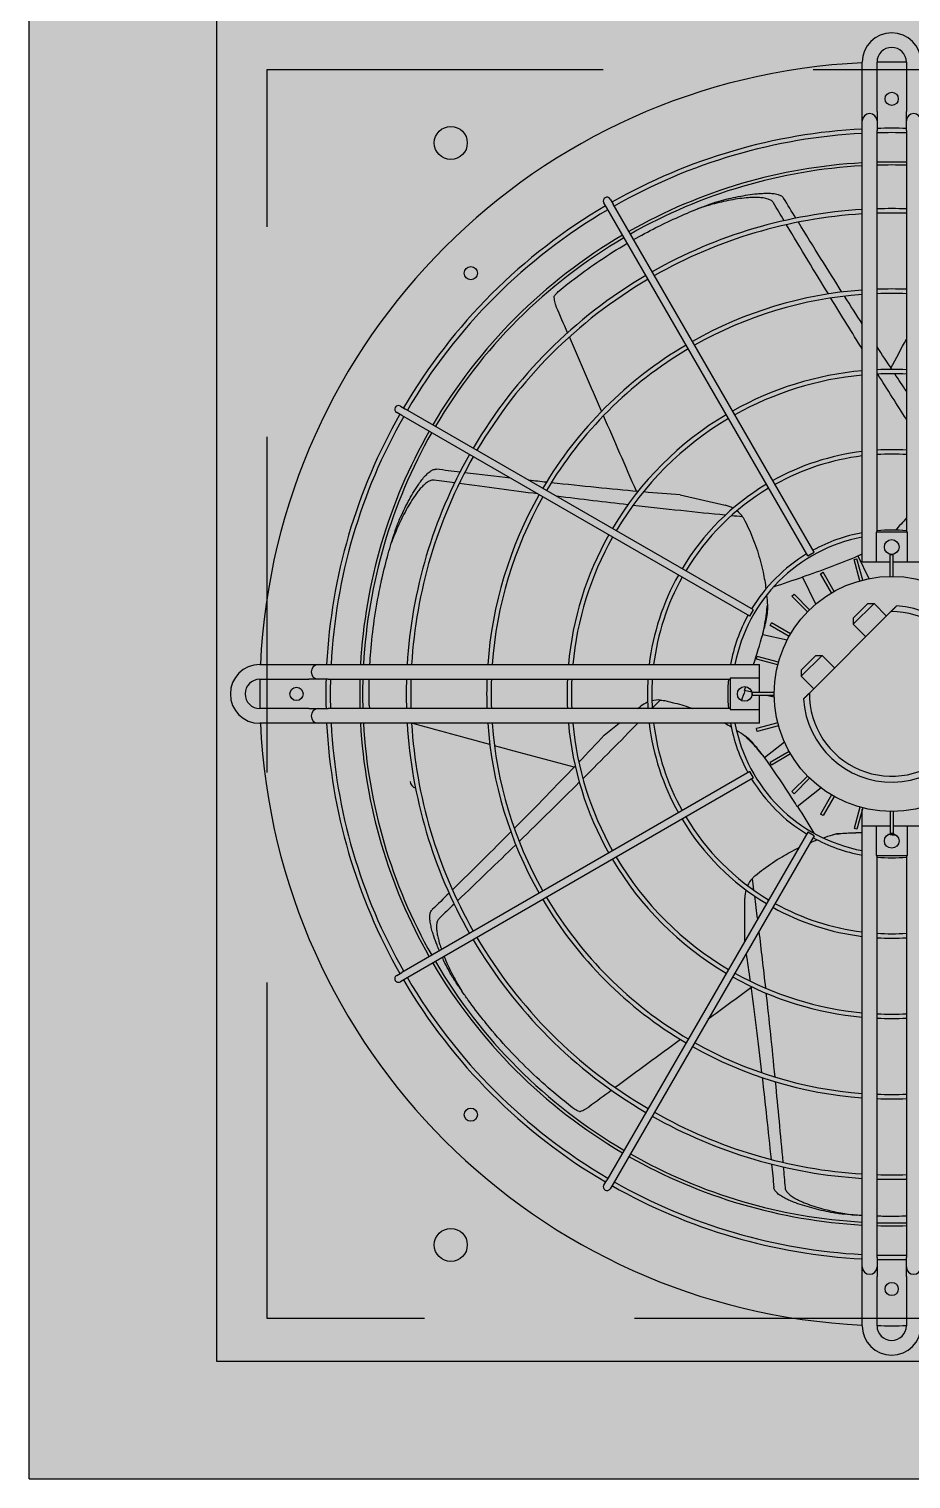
# Model space of a CAD drawing. Header units: metres. Extents: x 0 to 132, y -109 to 310.
# Drawn here: x 18.45 to 18.87, y 254.394 to 255.084 of the extents above; entities that cross this region are included whole.
import ezdxf

# ---------------------------------------------------------------- set-up
doc = ezdxf.new("R2010")
doc.units = ezdxf.units.M
doc.header["$LTSCALE"] = 0.036
doc.linetypes.add('HIDDEN', pattern=[9.525, 6.35, -3.175])
for name, color, linetype in [('elec psiktis', 170, 'Continuous'), ('elec psiktis exartimata', 170, 'Continuous'), ('fan klimatismos hatch', 21, 'Continuous'), ('mihanologika text', 20, 'Continuous')]:
    doc.layers.add(name, color=color, linetype=linetype)

# ---------------------------------------------------------------- blocks, each defined once
blk = doc.blocks.new('heat pump exoteriko')
at = {"layer": 'fan klimatismos hatch'}
blk.add_hatch(color=21, dxfattribs=at).paths.add_polyline_path([(10748.15617, 16894.06774), (10749.33267, 16894.06774), (10749.33267, 16895.13726), (10748.15617, 16895.13726)])
at = {"layer": 'elec psiktis'}
for q in [(10748.15617, 16895.13726), (10748.15617, 16895.13726), (10749.33267, 16894.06774)]:
    blk.add_line((10748.15617, 16894.06774), q, dxfattribs=at)
at = {"layer": 'elec psiktis exartimata', "linetype": 'HIDDEN'}
for p, q in [((10748.31816, 16895.02705), (10749.16816, 16895.02705)), ((10748.31816, 16894.17705), (10748.31816, 16895.02705)), ((10749.16816, 16894.17705), (10748.31816, 16894.17705))]:
    blk.add_line(p, q, dxfattribs=at)
at = {"layer": 'elec psiktis exartimata'}
for p, q in [((10748.72316, 16894.99855), (10748.72316, 16895.03205)), ((10748.73316, 16894.99855), (10748.73316, 16895.03205)), ((10748.75316, 16895.03205), (10748.75316, 16894.99855)), ((10748.72316, 16894.99205), (10748.72316, 16894.99855)), ((10748.73316, 16894.99855), (10748.73316, 16894.99205)), ((10748.75316, 16894.99205), (10748.75316, 16894.99855)), ((10748.72316, 16894.98555), (10748.72316, 16894.99205)), ((10748.73316, 16894.99205), (10748.73316, 16894.98555)), ((10748.75316, 16894.98555), (10748.75316, 16894.99205)), ((10748.72316, 16894.69205), (10748.72316, 16894.98555)), ((10748.73316, 16894.71205), (10748.73316, 16894.98555)), ((10748.75316, 16894.98555), (10748.75316, 16894.71205)), ((10748.55158, 16894.93888), (10748.55358, 16894.93542)), ((10748.54925, 16894.93292), (10748.54725, 16894.93638)), ((10748.686, 16894.69606), (10748.54925, 16894.93292)), ((10748.69033, 16894.69856), (10748.55358, 16894.93542)), ((10748.40979, 16894.79163), (10748.40633, 16894.79363)), ((10748.40883, 16894.79796), (10748.41229, 16894.79596)), ((10748.64665, 16894.65488), (10748.40979, 16894.79163)), ((10748.64915, 16894.65921), (10748.41229, 16894.79596)), ((10748.59921, 16894.73748), (10748.6299, 16894.73047)), ((10748.75383, 16894.71205), (10748.73249, 16894.71205)), ((10748.73249, 16894.71205), (10748.73249, 16894.69205)), ((10748.75383, 16894.69205), (10748.75383, 16894.71205)), ((10748.686, 16894.69606), (10748.69033, 16894.69856)), ((10748.71761, 16894.69355), (10748.71954, 16894.69407)), ((10748.72149, 16894.67906), (10748.71761, 16894.69355)), ((10748.72342, 16894.67958), (10748.71954, 16894.69407)), ((10748.72013, 16894.69597), (10748.72757, 16894.68051)), ((10748.72045, 16894.69605), (10748.72316, 16894.69736)), ((10748.72316, 16894.69205), (10748.73249, 16894.69205)), ((10748.73249, 16894.69205), (10748.74216, 16894.69205)), ((10748.74216, 16894.69705), (10748.74416, 16894.69705)), ((10748.74216, 16894.68204), (10748.74216, 16894.69705)), ((10748.74416, 16894.68204), (10748.74416, 16894.69705)), ((10748.74416, 16894.69205), (10748.75383, 16894.69205)), ((10748.75383, 16894.69205), (10748.76316, 16894.69205)), ((10748.69153, 16894.66316), (10748.68257, 16894.68177)), ((10748.6948, 16894.68382), (10748.69653, 16894.68482)), ((10748.7023, 16894.67083), (10748.6948, 16894.68382)), ((10748.70403, 16894.67183), (10748.69653, 16894.68482)), ((10748.67528, 16894.66852), (10748.67669, 16894.66993)), ((10748.68589, 16894.65791), (10748.67528, 16894.66852)), ((10748.68731, 16894.65932), (10748.67669, 16894.66993)), ((10748.7269, 16894.66357), (10748.717, 16894.65367)), ((10748.717, 16894.64942), (10748.73114, 16894.66357)), ((10748.7269, 16894.66357), (10748.73114, 16894.66357)), ((10748.73963, 16894.65508), (10748.73114, 16894.66357)), ((10748.64665, 16894.65488), (10748.64915, 16894.65921)), ((10748.68717, 16894.60262), (10748.74259, 16894.65805)), ((10748.717, 16894.65367), (10748.717, 16894.64942)), ((10748.65538, 16894.6426), (10748.6721, 16894.63878)), ((10748.65551, 16894.6429), (10748.65642, 16894.64692)), ((10748.66039, 16894.64868), (10748.66139, 16894.65041)), ((10748.67339, 16894.64118), (10748.66039, 16894.64868)), ((10748.67439, 16894.64291), (10748.66139, 16894.65041)), ((10748.72548, 16894.64094), (10748.717, 16894.64942)), ((10748.31316, 16894.62205), (10748.34666, 16894.62205)), ((10748.34666, 16894.62205), (10748.35316, 16894.62205)), ((10748.35316, 16894.62205), (10748.35966, 16894.62205)), ((10748.35966, 16894.62205), (10748.65316, 16894.62205)), ((10748.65114, 16894.62567), (10748.65166, 16894.6276)), ((10748.66564, 16894.62179), (10748.65114, 16894.62567)), ((10748.66615, 16894.62372), (10748.65166, 16894.6276)), ((10748.65316, 16894.61272), (10748.65316, 16894.62205)), ((10748.69154, 16894.62821), (10748.68164, 16894.61831)), ((10748.68164, 16894.61407), (10748.69579, 16894.62821)), ((10748.69154, 16894.62821), (10748.69579, 16894.62821)), ((10748.70427, 16894.61973), (10748.69579, 16894.62821)), ((10748.31316, 16894.61205), (10748.34666, 16894.61205)), ((10748.35316, 16894.61205), (10748.34666, 16894.61205)), ((10748.35966, 16894.61205), (10748.35316, 16894.61205)), ((10748.35966, 16894.61205), (10748.63316, 16894.61205)), ((10748.65316, 16894.61272), (10748.63316, 16894.61272)), ((10748.63316, 16894.61272), (10748.63316, 16894.59138)), ((10748.65316, 16894.60305), (10748.65316, 16894.61272)), ((10748.68164, 16894.61831), (10748.68164, 16894.61407)), ((10748.69013, 16894.60558), (10748.68164, 16894.61407)), ((10748.64802, 16894.60325), (10748.64305, 16894.60438)), ((10748.64816, 16894.60105), (10748.64816, 16894.60305)), ((10748.66317, 16894.60305), (10748.64816, 16894.60305)), ((10748.34666, 16894.59205), (10748.31316, 16894.59205)), ((10748.34666, 16894.59205), (10748.35316, 16894.59205)), ((10748.35316, 16894.59205), (10748.35966, 16894.59205)), ((10748.63316, 16894.59205), (10748.35966, 16894.59205)), ((10748.57024, 16894.59205), (10748.57214, 16894.59356)), ((10748.66317, 16894.60105), (10748.64816, 16894.60105)), ((10748.65316, 16894.59138), (10748.65316, 16894.60105)), ((10748.66319, 16894.59979), (10748.65766, 16894.60105)), ((10748.34666, 16894.58205), (10748.31316, 16894.58205)), ((10748.35316, 16894.58205), (10748.34666, 16894.58205)), ((10748.35966, 16894.58205), (10748.35316, 16894.58205)), ((10748.65316, 16894.58205), (10748.35966, 16894.58205)), ((10748.54753, 16894.57394), (10748.5577, 16894.58205)), ((10748.63316, 16894.59138), (10748.65316, 16894.59138)), ((10748.66564, 16894.58231), (10748.65114, 16894.57843)), ((10748.65316, 16894.58205), (10748.65316, 16894.59138)), ((10748.65166, 16894.57649), (10748.65114, 16894.57843)), ((10748.66615, 16894.58038), (10748.65166, 16894.57649)), ((10748.65657, 16894.55899), (10748.654, 16894.56221)), ((10748.65672, 16894.5587), (10748.67013, 16894.56939)), ((10748.67339, 16894.56292), (10748.66039, 16894.55541)), ((10748.66139, 16894.55368), (10748.66039, 16894.55541)), ((10748.67439, 16894.56119), (10748.66139, 16894.55368)), ((10748.64665, 16894.54921), (10748.40979, 16894.41246)), ((10748.64915, 16894.54488), (10748.41229, 16894.40813)), ((10748.64915, 16894.54488), (10748.64665, 16894.54921)), ((10748.68589, 16894.54619), (10748.67528, 16894.53558)), ((10748.68731, 16894.54478), (10748.67669, 16894.53417)), ((10748.67669, 16894.53417), (10748.67528, 16894.53558)), ((10748.69507, 16894.53812), (10748.67892, 16894.52524)), ((10748.7023, 16894.53327), (10748.6948, 16894.52028)), ((10748.70403, 16894.53227), (10748.69653, 16894.51928)), ((10748.72149, 16894.52504), (10748.71761, 16894.51054)), ((10748.72342, 16894.52452), (10748.71954, 16894.51003)), ((10748.72316, 16894.51205), (10748.72316, 16894.52354)), ((10748.69653, 16894.51928), (10748.6948, 16894.52028)), ((10748.74216, 16894.52205), (10748.74216, 16894.50705)), ((10748.74416, 16894.52205), (10748.74416, 16894.50705)), ((10748.686, 16894.50804), (10748.54925, 16894.27118)), ((10748.69033, 16894.50554), (10748.55358, 16894.26868)), ((10748.69033, 16894.50554), (10748.686, 16894.50804)), ((10748.71954, 16894.51003), (10748.71761, 16894.51054)), ((10748.72284, 16894.5075), (10748.71872, 16894.5075)), ((10748.73249, 16894.51205), (10748.72316, 16894.51205)), ((10748.72316, 16894.21855), (10748.72316, 16894.51205)), ((10748.73249, 16894.51205), (10748.73249, 16894.49205)), ((10748.74216, 16894.51205), (10748.73249, 16894.51205)), ((10748.74416, 16894.50705), (10748.74216, 16894.50705)), ((10748.75383, 16894.51205), (10748.74416, 16894.51205)), ((10748.75383, 16894.49205), (10748.75383, 16894.51205)), ((10748.76316, 16894.51205), (10748.75383, 16894.51205)), ((10748.73249, 16894.49205), (10748.75383, 16894.49205)), ((10748.73316, 16894.21855), (10748.73316, 16894.49205)), ((10748.75316, 16894.49205), (10748.75316, 16894.21855)), ((10748.64316, 16894.43384), (10748.64316, 16894.46304)), ((10748.40633, 16894.41046), (10748.40979, 16894.41246)), ((10748.41229, 16894.40813), (10748.40883, 16894.40613)), ((10748.54725, 16894.26771), (10748.54925, 16894.27118)), ((10748.55358, 16894.26868), (10748.55158, 16894.26521)), ((10748.72316, 16894.21205), (10748.72316, 16894.21855)), ((10748.73316, 16894.21855), (10748.73316, 16894.21205)), ((10748.75316, 16894.21205), (10748.75316, 16894.21855)), ((10748.72316, 16894.20555), (10748.72316, 16894.21205)), ((10748.73316, 16894.21205), (10748.73316, 16894.20555)), ((10748.75316, 16894.20555), (10748.75316, 16894.21205)), ((10748.72316, 16894.17205), (10748.72316, 16894.20555)), ((10748.73316, 16894.17205), (10748.73316, 16894.20555)), ((10748.75316, 16894.20555), (10748.75316, 16894.17205))]:
    blk.add_line(p, q, dxfattribs=at)
blk.add_lwpolyline([(10748.28397, 16895.06218), (10749.20472, 16895.06218), (10749.20472, 16894.14781), (10748.28397, 16894.14781)], close=True, dxfattribs=at)
for centre, radius in [((10748.74316, 16895.00705), 0.0045), ((10748.44316, 16894.97705), 0.01125), ((10748.45678, 16894.88843), 0.0045), ((10748.74316, 16894.70205), 0.005), ((10748.74316, 16894.60205), 0.08), ((10748.33816, 16894.60205), 0.0045), ((10748.64316, 16894.60205), 0.005), ((10748.74316, 16894.50205), 0.005), ((10748.45678, 16894.31567), 0.0045), ((10748.44316, 16894.22705), 0.01125), ((10748.74316, 16894.19705), 0.0045)]:
    blk.add_circle(centre, radius, dxfattribs=at)
for centre, radius, start, end in [((10748.74316, 16895.03205), 0.02, 0, 180), ((10748.74316, 16895.03205), 0.01, 0, 180), ((10748.74316, 16894.60205), 0.43, 92.66588, 177.33412), ((10748.74316, 16894.60205), 0.43, 88.66742, 91.33258), ((10748.72816, 16894.99205), 0.005, 0, 180), ((10748.75816, 16894.99205), 0.005, 0, 180), ((10748.74316, 16894.60205), 0.385, 92.97774, 119.62795), ((10748.74316, 16894.60205), 0.385, 88.51163, 91.48837), ((10748.74316, 16894.60205), 0.382, 93.00115, 119.62502), ((10748.74316, 16894.60205), 0.382, 88.49994, 91.50006), ((10748.74316, 16894.60205), 0.362, 93.16713, 119.60431), ((10748.74316, 16894.60205), 0.36, 93.18474, 119.60211), ((10748.74316, 16894.60205), 0.362, 88.41704, 91.58296), ((10748.74316, 16894.60205), 0.36, 88.40825, 91.59175), ((10748.54941, 16894.93763), 0.0025, 30, 210), ((10748.74316, 16894.60205), 0.385, 120.37205, 149.62795), ((10748.74316, 16894.60205), 0.382, 120.37498, 149.62502), ((10748.74316, 16894.60205), 0.3303, 93.47144, 119.56633), ((10748.74316, 16894.60205), 0.3273, 93.5033, 119.56236), ((10748.74316, 16894.60205), 0.3303, 88.26508, 91.73492), ((10748.74316, 16894.60205), 0.3273, 88.24917, 91.75083), ((10748.74316, 16894.60205), 0.362, 120.39569, 149.60431), ((10748.74316, 16894.60205), 0.36, 120.39789, 149.60211), ((10748.74316, 16894.60205), 0.3303, 120.43367, 149.56633), ((10748.74316, 16894.60205), 0.3273, 120.43764, 149.56236), ((10748.74316, 16894.60205), 0.2756, 94.16155, 119.48026), ((10748.74316, 16894.60205), 0.2726, 94.20743, 119.47454), ((10748.74316, 16894.60205), 0.2756, 87.9206, 92.0794), ((10748.74316, 16894.60205), 0.2726, 87.8977, 92.1023), ((10748.74316, 16894.60205), 0.2756, 120.51974, 149.48026), ((10748.74316, 16894.60205), 0.2726, 120.52546, 149.47454), ((10748.74316, 16894.60205), 0.2209, 95.1946, 119.35155), ((10748.74316, 16894.60205), 0.2179, 95.26632, 119.34262), ((10748.74316, 16894.60205), 0.2209, 87.40537, 92.59463), ((10748.74316, 16894.60205), 0.2179, 87.36962, 92.63038), ((10748.74316, 16894.60205), 0.385, 150.37205, 177.02226), ((10748.74316, 16894.60205), 0.382, 150.37498, 176.99885), ((10748.40758, 16894.7958), 0.0025, 60, 240), ((10748.74316, 16894.60205), 0.2209, 120.64845, 149.35155), ((10748.74316, 16894.60205), 0.2179, 120.65738, 149.34262), ((10748.74316, 16894.60205), 0.362, 150.39569, 176.83287), ((10748.74316, 16894.60205), 0.36, 150.39789, 176.81526), ((10748.74316, 16894.60205), 0.3303, 150.43367, 176.52856), ((10748.74316, 16894.60205), 0.3273, 150.43764, 176.4967), ((10748.74316, 16894.60205), 0.1662, 96.91155, 119.13812), ((10748.74316, 16894.60205), 0.1632, 97.03924, 119.12227), ((10748.74316, 16894.60205), 0.1662, 86.55052, 93.44948), ((10748.74316, 16894.60205), 0.1632, 86.48703, 93.51297), ((10748.74316, 16894.60205), 0.1662, 120.86188, 149.13812), ((10748.74316, 16894.60205), 0.1632, 120.87773, 149.12227), ((10748.74316, 16894.60205), 0.2756, 150.51974, 175.83845), ((10748.74316, 16894.60205), 0.2726, 150.52546, 175.79257), ((10748.62545, 16894.71097), 0.02, 60.7468, 77.14286), ((10748.62545, 16894.71097), 0.02, 35.58252, 51.80059), ((10748.74316, 16894.60205), 0.2209, 150.64845, 174.8054), ((10748.74316, 16894.60205), 0.1115, 100.33319, 118.71523), ((10748.74316, 16894.60205), 0.1115, 84.85445, 95.14555), ((10748.74316, 16894.60205), 0.2179, 150.65738, 174.73368), ((10748.74316, 16894.60205), 0.1085, 100.62218, 169.37782), ((10748.74316, 16894.60205), 0.1115, 121.28477, 148.71523), ((10748.50824, 16895.19996), 0.54672, 288.59414, 292.80315), ((10748.74316, 16894.60205), 0.1662, 150.86188, 173.08845), ((10748.74316, 16894.60205), 0.1632, 150.87773, 172.96076), ((10748.74316, 16894.60205), 0.06, 183.18969, 86.81031), ((10748.74316, 16894.60205), 0.1115, 151.28477, 169.66681), ((10748.74316, 16894.60205), 0.056, 179.41531, 90.58469), ((10748.12923, 16894.79117), 0.54672, 341.98072, 344.23172), ((10748.31316, 16894.60205), 0.02, 90, 270), ((10748.35316, 16894.61705), 0.005, 90, 270), ((10748.31316, 16894.60205), 0.01, 90, 270), ((10748.74316, 16894.60205), 0.43, 178.66742, 181.33258), ((10748.74316, 16894.60205), 0.385, 178.51163, 181.48837), ((10748.74316, 16894.60205), 0.382, 178.49994, 181.50006), ((10748.74316, 16894.60205), 0.362, 178.41704, 181.58296), ((10748.74316, 16894.60205), 0.36, 178.40825, 181.59175), ((10748.74316, 16894.60205), 0.3303, 178.26508, 181.73492), ((10748.74316, 16894.60205), 0.3273, 178.24917, 181.75083), ((10748.74316, 16894.60205), 0.2756, 177.9206, 182.0794), ((10748.74316, 16894.60205), 0.2726, 177.8977, 182.1023), ((10748.74316, 16894.60205), 0.2209, 177.40537, 182.59463), ((10748.74316, 16894.60205), 0.2179, 177.36962, 182.63038), ((10748.74316, 16894.60205), 0.1662, 176.55052, 183.44948), ((10748.74316, 16894.60205), 0.1632, 176.48703, 183.51297), ((10748.74316, 16894.60205), 0.1115, 174.85445, 185.14555), ((10748.12923, 16894.79117), 0.54672, 340.02271, 340.31194), ((10748.35316, 16894.58705), 0.005, 90, 270), ((10748.58461, 16894.57793), 0.02, 112.17537, 128.57143), ((10748.58461, 16894.57793), 0.02, 87.0111, 103.22916), ((10748.74316, 16894.60205), 0.43, 182.66588, 267.33412), ((10748.74316, 16894.60205), 0.385, 182.97774, 209.62795), ((10748.74316, 16894.60205), 0.382, 183.00115, 209.62502), ((10748.74316, 16894.60205), 0.362, 183.16713, 209.60431), ((10748.74316, 16894.60205), 0.36, 183.18474, 209.60211), ((10748.74316, 16894.60205), 0.3303, 183.47144, 209.56633), ((10748.74316, 16894.60205), 0.3273, 183.5033, 209.56236), ((10748.74316, 16894.60205), 0.2756, 184.16155, 209.48026), ((10748.74316, 16894.60205), 0.2726, 184.20743, 209.47454), ((10748.74316, 16894.60205), 0.2209, 185.1946, 209.35155), ((10748.74316, 16894.60205), 0.2179, 185.26632, 209.34262), ((10748.74316, 16894.60205), 0.1662, 186.91155, 209.13812), ((10748.74316, 16894.60205), 0.1632, 187.03924, 209.12227), ((10748.74316, 16894.60205), 0.1115, 190.33319, 208.71523), ((10748.74316, 16894.60205), 0.1085, 190.62218, 259.37782), ((10748.21252, 16894.23997), 0.54672, 31.45128, 35.66029), ((10748.42016, 16894.54255), 0.0046, 180, 256.87914), ((10748.74316, 16894.60205), 0.1115, 211.28477, 238.71523), ((10748.74316, 16894.60205), 0.1662, 210.86188, 239.13812), ((10748.74316, 16894.60205), 0.1632, 210.87773, 239.12227), ((10748.74316, 16894.60205), 0.1115, 241.28477, 259.66681), ((10748.6954, 16893.96142), 0.54672, 84.63392, 85.26768), ((10748.74316, 16894.60205), 0.2209, 210.64845, 239.35155), ((10748.74316, 16894.60205), 0.2179, 210.65738, 239.34262), ((10748.74316, 16894.60205), 0.1115, 264.85445, 275.14555), ((10748.66316, 16894.46304), 0.02, 138.43967, 154.65773), ((10748.74316, 16894.60205), 0.2726, 210.52546, 239.47454), ((10748.66316, 16894.46304), 0.02, 163.60394, 180), ((10748.74316, 16894.60205), 0.2756, 210.51974, 239.48026), ((10748.74316, 16894.60205), 0.1662, 240.86188, 263.08845), ((10748.74316, 16894.60205), 0.1632, 240.87773, 262.96076), ((10748.74316, 16894.60205), 0.3303, 210.43367, 239.56633), ((10748.74316, 16894.60205), 0.3273, 210.43764, 239.56236), ((10748.74316, 16894.60205), 0.1632, 266.48703, 273.51297), ((10748.74316, 16894.60205), 0.1662, 266.55052, 273.44948), ((10748.74316, 16894.60205), 0.362, 210.39569, 239.60431), ((10748.74316, 16894.60205), 0.36, 210.39789, 239.60211), ((10748.40758, 16894.4083), 0.0025, 120, 300), ((10748.74316, 16894.60205), 0.385, 210.37205, 239.62795), ((10748.74316, 16894.60205), 0.382, 210.37498, 239.62502), ((10748.74316, 16894.60205), 0.2209, 240.64845, 264.8054), ((10748.74316, 16894.60205), 0.2179, 240.65738, 264.73368), ((10748.74316, 16894.60205), 0.2179, 267.36962, 272.63038), ((10748.74316, 16894.60205), 0.2209, 267.40537, 272.59463), ((10748.74316, 16894.60205), 0.2726, 240.52546, 265.79257), ((10748.74316, 16894.60205), 0.2756, 240.51974, 265.83845), ((10748.74316, 16894.60205), 0.2726, 267.8977, 272.1023), ((10748.74316, 16894.60205), 0.2756, 267.9206, 272.0794), ((10748.74316, 16894.60205), 0.3273, 240.43764, 266.4967), ((10748.74316, 16894.60205), 0.3303, 240.43367, 266.52856), ((10748.74316, 16894.60205), 0.362, 240.39569, 266.83287), ((10748.74316, 16894.60205), 0.36, 240.39789, 266.81526), ((10748.54941, 16894.26646), 0.0025, 150, 330), ((10748.74316, 16894.60205), 0.385, 240.37205, 267.02226), ((10748.74316, 16894.60205), 0.382, 240.37498, 266.99885), ((10748.74316, 16894.60205), 0.3273, 268.24917, 271.75083), ((10748.74316, 16894.60205), 0.3303, 268.26508, 271.73492), ((10748.74316, 16894.60205), 0.36, 268.40825, 271.59175), ((10748.74316, 16894.60205), 0.362, 268.41704, 271.58296), ((10748.74316, 16894.60205), 0.382, 268.49994, 271.50006), ((10748.74316, 16894.60205), 0.385, 268.51163, 271.48837), ((10748.72816, 16894.21205), 0.005, 180, 0), ((10748.75816, 16894.21205), 0.005, 180, 0), ((10748.74316, 16894.17205), 0.02, 180, 0), ((10748.74316, 16894.60205), 0.43, 268.66742, 271.33258), ((10748.74316, 16894.17205), 0.01, 180, 0)]:
    blk.add_arc(centre, radius, start, end, dxfattribs=at)
at = {"layer": 'elec psiktis exartimata', "extrusion": (0, 0, -1)}
for centre, major_axis, ratio, start_param, end_param in [((10741.42026, 16910.13129), (7.43303, -15.43485), 0.018843, 0.181938, 0.187017), ((10741.42026, 16910.13129), (7.46757, -15.50657), 0.018843, 0.206114, 0.210059), ((10741.42026, 16910.13129), (7.46757, -15.50657), 0.018843, 0.188944, 0.205219), ((10741.42026, 16910.13129), (7.43303, -15.43485), 0.018843, 0.161837, 0.180909), ((10741.42026, 16910.13129), (7.46757, -15.50657), 0.018843, 0.174837, 0.187941), ((10741.42026, 16910.13129), (7.43303, -15.43485), 0.018843, 0.152276, 0.160637), ((10751.14142, 16889.94509), (3.45237, -7.16892), 0.040757, 2.343333, 2.346709), ((10751.14142, 16889.94509), (3.45237, -7.16892), 0.040757, 2.333158, 2.342778), ((10741.42026, 16910.13129), (7.43303, -15.43485), 0.018843, 0.137514, 0.145075), ((10746.59749, 16889.82345), (-3.45237, -7.16892), 0.040757, 2.322894, 2.32675), ((10741.42026, 16910.13129), (7.46757, -15.50657), 0.018843, 0.155025, 0.168097), ((10741.42026, 16910.13129), (7.43303, -15.43485), 0.018843, 0.129765, 0.135982), ((10751.14142, 16889.94509), (3.45237, -7.16892), 0.040757, 2.322894, 2.332595), ((10732.03616, 16898.5591), (16.70187, -3.81209), 0.018843, 0.181938, 0.187017), ((10732.03616, 16898.5591), (16.70187, -3.81209), 0.018843, 0.170423, 0.180909), ((10732.03616, 16898.5591), (16.77948, -3.82981), 0.018843, 0.206114, 0.210059), ((10732.03616, 16898.5591), (16.77948, -3.82981), 0.018843, 0.189296, 0.205219), ((10732.03616, 16898.5591), (16.70187, -3.81209), 0.018843, 0.161837, 0.166074), ((10732.03616, 16898.5591), (16.70187, -3.81209), 0.018843, 0.137514, 0.160637), ((10732.03616, 16898.5591), (16.77948, -3.82981), 0.018843, 0.169281, 0.185293), ((10732.03616, 16898.5591), (16.77948, -3.82981), 0.018843, 0.144674, 0.168097), ((10732.03616, 16898.5591), (16.70187, -3.81209), 0.018843, 0.124789, 0.135982), ((10732.03616, 16898.5591), (16.77948, -3.82981), 0.018843, 0.13987, 0.143049), ((10748.80342, 16894.79999), (-0.29218, -0.14071), 0.192511, -1.054205, -0.97772), ((10748.62598, 16894.77258), (-0.07216, -0.31617), 0.192511, -1.054205, -1.028833), ((10735.23277, 16884.00716), (-13.4561, -10.73088), 0.018843, 3.281463, 3.284642), ((10753.87941, 16893.57352), (7.75741, -1.77058), 0.040757, 2.333158, 2.342778), ((10735.23277, 16884.00716), (-13.4561, -10.73088), 0.018843, 3.2903, 3.30969), ((10735.23277, 16884.00716), (-13.39386, -10.68125), 0.018843, 3.266381, 3.277575), ((10753.87941, 16893.57352), (7.75741, -1.77058), 0.040757, 2.322894, 2.332595), ((10735.23277, 16884.00716), (-13.39386, -10.68125), 0.018843, 3.279106, 3.30223), ((10735.23277, 16884.00716), (-13.4561, -10.73088), 0.018843, 3.310873, 3.329534), ((10748.53677, 16894.61675), (0.2022, -0.25355), 0.192511, -1.054205, -0.97772), ((10735.23277, 16884.00716), (-13.39386, -10.68125), 0.018843, 3.303429, 3.322502), ((10735.23277, 16884.00716), (-13.4561, -10.73088), 0.018843, 3.330536, 3.346812), ((10748.60299, 16877.4334), (0, -17.211), 0.018843, 3.281463, 3.284642), ((10735.23277, 16884.00716), (-13.39386, -10.68125), 0.018843, 3.323531, 3.328609), ((10748.60299, 16877.4334), (0, -17.211), 0.018843, 3.286266, 3.29253), ((10735.23277, 16884.00716), (-13.4561, -10.73088), 0.018843, 3.347706, 3.351652), ((10748.60299, 16877.4334), (0, -17.211), 0.018843, 3.295685, 3.30969), ((10748.60299, 16877.4334), (0, -17.13139), 0.018843, 3.269232, 3.277575), ((10752.7497, 16897.97645), (-6.22096, -4.96105), 0.040757, -0.818699, -0.812439), ((10748.60299, 16877.4334), (0, -17.13139), 0.018843, 3.279106, 3.30223), ((10748.60299, 16877.4334), (0, -17.211), 0.018843, 3.310873, 3.329534), ((10752.7497, 16897.97645), (-6.22096, -4.96105), 0.040757, -0.808434, -0.798814), ((10748.60299, 16877.4334), (0, -17.13139), 0.018843, 3.303429, 3.322502), ((10748.60299, 16877.4334), (0, -17.211), 0.018843, 3.330536, 3.346812), ((10752.7497, 16897.97645), (-6.22096, -4.96105), 0.040757, -0.79826, -0.794884), ((10748.60299, 16877.4334), (0, -17.13139), 0.018843, 3.323531, 3.328609), ((10748.60299, 16877.4334), (0, -17.211), 0.018843, 3.347706, 3.351652)]:
    blk.add_ellipse(centre, major_axis=major_axis, ratio=ratio, start_param=start_param, end_param=end_param, dxfattribs=at)
at = {"layer": 'elec psiktis exartimata'}
for points, knots in [([(10748.66276, 16894.93623), (10748.66261, 16894.93648), (10748.66244, 16894.93671), (10748.66196, 16894.93724), (10748.66164, 16894.93752), (10748.66093, 16894.93802), (10748.66055, 16894.93823), (10748.65977, 16894.9386), (10748.65938, 16894.93875), (10748.65849, 16894.93905), (10748.65797, 16894.9392), (10748.65691, 16894.93943), (10748.65636, 16894.93953), (10748.6547, 16894.93977), (10748.65356, 16894.93987), (10748.65128, 16894.93996), (10748.65013, 16894.93996), (10748.64788, 16894.9399), (10748.64679, 16894.93985), (10748.64375, 16894.93963), (10748.64172, 16894.93941), (10748.63763, 16894.93886), (10748.63557, 16894.93853), (10748.63142, 16894.93776), (10748.62934, 16894.93733), (10748.62519, 16894.93638), (10748.62312, 16894.93586), (10748.61767, 16894.93437), (10748.61431, 16894.93334), (10748.61107, 16894.9322)], [116.818504, 116.818504, 116.818504, 116.818504, 117.674315, 117.674315, 118.90653, 118.90653, 120.138745, 120.138745, 121.370961, 121.370961, 122.9854, 122.9854, 124.599839, 124.599839, 127.828717, 127.828717, 131.057596, 131.057596, 134.286474, 134.286474, 140.459649, 140.459649, 146.632824, 146.632824, 152.805999, 152.805999, 158.979173, 158.979173, 169.240552, 169.240552, 169.240552, 169.240552]), ([(10748.62209, 16894.9364), (10748.62329, 16894.93677), (10748.6245, 16894.93712), (10748.62787, 16894.93806), (10748.63005, 16894.93862), (10748.63442, 16894.93966), (10748.6366, 16894.94013), (10748.64097, 16894.94099), (10748.64314, 16894.94137), (10748.64744, 16894.94203), (10748.64957, 16894.94229), (10748.65278, 16894.9426), (10748.65395, 16894.94269), (10748.65634, 16894.94281), (10748.65756, 16894.94285), (10748.66, 16894.94283), (10748.66122, 16894.94277), (10748.66299, 16894.94258), (10748.66357, 16894.9425), (10748.66472, 16894.94229), (10748.66528, 16894.94216), (10748.66659, 16894.94178), (10748.66741, 16894.94145), (10748.66848, 16894.94077), (10748.66881, 16894.9405), (10748.66929, 16894.94), (10748.66946, 16894.93977), (10748.66961, 16894.93953)], [72.856457, 72.856457, 72.856457, 72.856457, 76.498272, 76.498272, 82.972306, 82.972306, 89.446341, 89.446341, 95.920375, 95.920375, 102.39441, 102.39441, 105.823764, 105.823764, 109.253118, 109.253118, 112.682473, 112.682473, 114.39715, 114.39715, 116.111827, 116.111827, 118.548976, 118.548976, 119.767551, 119.767551, 120.608571, 120.608571, 120.608571, 120.608571]), ([(10748.58887, 16894.92243), (10748.59385, 16894.92483), (10748.59894, 16894.92714), (10748.60643, 16894.93032), (10748.60874, 16894.93127), (10748.61107, 16894.9322)], [104.926774, 104.926774, 104.926774, 104.926774, 122.208006, 122.208006, 129.840338, 129.840338, 129.840338, 129.840338]), ([(10748.61107, 16894.9322), (10748.61345, 16894.93316), (10748.61587, 16894.93409), (10748.61956, 16894.93548), (10748.62082, 16894.93594), (10748.62209, 16894.9364)], [23.843624, 23.843624, 23.843624, 23.843624, 31.17572, 31.17572, 34.967352, 34.967352, 34.967352, 34.967352]), ([(10748.56753, 16894.91125), (10748.57245, 16894.91405), (10748.57753, 16894.91677), (10748.58477, 16894.92043), (10748.58681, 16894.92144), (10748.58887, 16894.92243)], [79.270257, 79.270257, 79.270257, 79.270257, 97.766405, 97.766405, 104.926774, 104.926774, 104.926774, 104.926774]), ([(10748.51695, 16894.87642), (10748.52051, 16894.87936), (10748.52428, 16894.88234), (10748.53337, 16894.88924), (10748.53883, 16894.89316), (10748.55038, 16894.90094), (10748.55647, 16894.90479), (10748.56296, 16894.90861), (10748.56308, 16894.90868), (10748.5632, 16894.90875)], [5.628237, 5.628237, 5.628237, 5.628237, 24.441601, 24.441601, 48.883202, 48.883202, 73.324803, 73.324803, 73.794065, 73.794065, 73.794065, 73.794065]), ([(10748.5133, 16894.87248), (10748.51366, 16894.87299), (10748.51405, 16894.87349), (10748.51522, 16894.87486), (10748.51606, 16894.87568), (10748.51695, 16894.87642)], [23.505025, 23.505025, 23.505025, 23.505025, 25.859516, 25.859516, 30.318685, 30.318685, 30.318685, 30.318685]), ([(10748.5133, 16894.87248), (10748.51331, 16894.87229), (10748.51332, 16894.8721), (10748.51339, 16894.87131), (10748.51347, 16894.8707), (10748.51368, 16894.86948), (10748.51381, 16894.86888), (10748.51414, 16894.86768), (10748.51433, 16894.86708), (10748.51467, 16894.86617), (10748.5148, 16894.86585), (10748.51494, 16894.86553)], [148.21489, 148.21489, 148.21489, 148.21489, 148.790276, 148.790276, 150.632855, 150.632855, 152.475435, 152.475435, 154.318014, 154.318014, 155.348889, 155.348889, 155.348889, 155.348889]), ([(10748.40627, 16894.71586), (10748.40673, 16894.71702), (10748.40721, 16894.71819), (10748.40858, 16894.72141), (10748.4095, 16894.72346), (10748.41141, 16894.72752), (10748.4124, 16894.72953), (10748.41445, 16894.73348), (10748.4155, 16894.73541), (10748.41768, 16894.73918), (10748.41879, 16894.74102), (10748.42056, 16894.74371), (10748.42121, 16894.74468), (10748.42261, 16894.74663), (10748.42334, 16894.74761), (10748.42488, 16894.7495), (10748.42568, 16894.75042), (10748.42694, 16894.75169), (10748.42736, 16894.75209), (10748.42824, 16894.75285), (10748.42869, 16894.75321), (10748.42981, 16894.754), (10748.43058, 16894.75444), (10748.43178, 16894.75485), (10748.43219, 16894.75494), (10748.43289, 16894.755), (10748.43317, 16894.755), (10748.43345, 16894.75496)], [72.856457, 72.856457, 72.856457, 72.856457, 76.498272, 76.498272, 82.972306, 82.972306, 89.446341, 89.446341, 95.920375, 95.920375, 102.39441, 102.39441, 105.823764, 105.823764, 109.253118, 109.253118, 112.682473, 112.682473, 114.39715, 114.39715, 116.111827, 116.111827, 118.548976, 118.548976, 119.767551, 119.767551, 120.608571, 120.608571, 120.608571, 120.608571]), ([(10748.43175, 16894.74755), (10748.43147, 16894.74759), (10748.43118, 16894.7476), (10748.43047, 16894.74756), (10748.43005, 16894.74748), (10748.42922, 16894.74723), (10748.42882, 16894.74707), (10748.42804, 16894.74669), (10748.42768, 16894.74648), (10748.42689, 16894.74597), (10748.42645, 16894.74565), (10748.4256, 16894.74497), (10748.42519, 16894.7446), (10748.42397, 16894.74346), (10748.42318, 16894.74262), (10748.42168, 16894.74089), (10748.42097, 16894.74), (10748.41961, 16894.73821), (10748.41897, 16894.73731), (10748.41725, 16894.7348), (10748.41615, 16894.73308), (10748.41403, 16894.72954), (10748.41301, 16894.72772), (10748.41102, 16894.724), (10748.41006, 16894.7221), (10748.40822, 16894.71827), (10748.40734, 16894.71633), (10748.4051, 16894.71113), (10748.40382, 16894.70786), (10748.40268, 16894.70462)], [116.818504, 116.818504, 116.818504, 116.818504, 117.674315, 117.674315, 118.90653, 118.90653, 120.138745, 120.138745, 121.370961, 121.370961, 122.9854, 122.9854, 124.599839, 124.599839, 127.828717, 127.828717, 131.057596, 131.057596, 134.286474, 134.286474, 140.459649, 140.459649, 146.632824, 146.632824, 152.805999, 152.805999, 158.979173, 158.979173, 169.240552, 169.240552, 169.240552, 169.240552]), ([(10748.64171, 16894.72261), (10748.64194, 16894.7223), (10748.64215, 16894.72198), (10748.6427, 16894.72111), (10748.64302, 16894.72055), (10748.64331, 16894.71996)], [74.725099, 74.725099, 74.725099, 74.725099, 75.874264, 75.874264, 77.80458, 77.80458, 77.80458, 77.80458]), ([(10748.64331, 16894.71996), (10748.64437, 16894.71785), (10748.64538, 16894.71572), (10748.64838, 16894.70896), (10748.65018, 16894.70424), (10748.65329, 16894.69465), (10748.65459, 16894.68979), (10748.65644, 16894.68112), (10748.65709, 16894.67732), (10748.65759, 16894.67353)], [22.344079, 22.344079, 22.344079, 22.344079, 29.207025, 29.207025, 43.810537, 43.810537, 58.414049, 58.414049, 69.687336, 69.687336, 69.687336, 69.687336]), ([(10748.40268, 16894.70462), (10748.40342, 16894.70708), (10748.40419, 16894.70955), (10748.40541, 16894.7133), (10748.40584, 16894.71458), (10748.40627, 16894.71586)], [23.843624, 23.843624, 23.843624, 23.843624, 31.17572, 31.17572, 34.967352, 34.967352, 34.967352, 34.967352]), ([(10748.39648, 16894.68118), (10748.39771, 16894.68656), (10748.39908, 16894.69198), (10748.40126, 16894.69982), (10748.40195, 16894.70222), (10748.40268, 16894.70462)], [104.926774, 104.926774, 104.926774, 104.926774, 122.208006, 122.208006, 129.840338, 129.840338, 129.840338, 129.840338]), ([(10748.72016, 16894.69591), (10748.72026, 16894.69596), (10748.72035, 16894.69601), (10748.72135, 16894.69649), (10748.72225, 16894.69693), (10748.72316, 16894.6974)], [51.900767, 51.900767, 51.900767, 51.900767, 52.250056, 52.250056, 55.469243, 55.469243, 55.469243, 55.469243]), ([(10748.38813, 16894.62205), (10748.38829, 16894.6249), (10748.38848, 16894.6278), (10748.38928, 16894.63768), (10748.39007, 16894.64484), (10748.39215, 16894.65947), (10748.39345, 16894.66694), (10748.39548, 16894.67672), (10748.39597, 16894.67895), (10748.39648, 16894.68118)], [38.531666, 38.531666, 38.531666, 38.531666, 48.883202, 48.883202, 73.324803, 73.324803, 97.766405, 97.766405, 104.926774, 104.926774, 104.926774, 104.926774]), ([(10748.65543, 16894.64259), (10748.65546, 16894.64269), (10748.65548, 16894.6428), (10748.656, 16894.64509), (10748.65646, 16894.64734), (10748.65727, 16894.65196), (10748.65764, 16894.65433), (10748.6582, 16894.65862), (10748.65843, 16894.66051), (10748.65862, 16894.66242)], [51.900767, 51.900767, 51.900767, 51.900767, 52.250056, 52.250056, 59.476064, 59.476064, 66.702072, 66.702072, 72.30074, 72.30074, 72.30074, 72.30074]), ([(10748.65862, 16894.66242), (10748.65864, 16894.66198), (10748.65867, 16894.66154), (10748.65871, 16894.66055), (10748.65873, 16894.66002), (10748.65875, 16894.65953)], [60.821368, 60.821368, 60.821368, 60.821368, 62.414931, 62.414931, 64.507113, 64.507113, 64.507113, 64.507113]), ([(10748.65875, 16894.65953), (10748.65874, 16894.6595), (10748.65874, 16894.65947), (10748.65822, 16894.65595), (10748.65763, 16894.65253), (10748.65676, 16894.64843), (10748.6566, 16894.64767), (10748.65642, 16894.64692)], [63.116183, 63.116183, 63.116183, 63.116183, 63.200181, 63.200181, 73.733544, 73.733544, 76.156299, 76.156299, 76.156299, 76.156299]), ([(10748.38761, 16894.59625), (10748.38753, 16894.60087), (10748.38755, 16894.60568), (10748.38768, 16894.61111), (10748.38769, 16894.61158), (10748.3877, 16894.61205)], [5.628237, 5.628237, 5.628237, 5.628237, 24.441601, 24.441601, 26.21864, 26.21864, 26.21864, 26.21864]), ([(10748.38813, 16894.59205), (10748.38807, 16894.59229), (10748.38802, 16894.59253), (10748.38775, 16894.59393), (10748.38763, 16894.5951), (10748.38761, 16894.59625)], [24.928779, 24.928779, 24.928779, 24.928779, 25.859516, 25.859516, 30.318685, 30.318685, 30.318685, 30.318685]), ([(10748.58565, 16894.5979), (10748.58604, 16894.59788), (10748.58642, 16894.59785), (10748.58744, 16894.59774), (10748.58808, 16894.59763), (10748.58872, 16894.5975)], [74.725099, 74.725099, 74.725099, 74.725099, 75.874264, 75.874264, 77.80458, 77.80458, 77.80458, 77.80458]), ([(10748.58872, 16894.5975), (10748.59103, 16894.59701), (10748.59332, 16894.59647), (10748.59977, 16894.59478), (10748.6039, 16894.59351), (10748.60796, 16894.59205)], [22.344079, 22.344079, 22.344079, 22.344079, 29.207025, 29.207025, 41.706566, 41.706566, 41.706566, 41.706566]), ([(10748.65677, 16894.55873), (10748.6567, 16894.55882), (10748.65664, 16894.5589), (10748.65517, 16894.56074), (10748.65369, 16894.5625), (10748.65059, 16894.56602), (10748.64896, 16894.56778), (10748.64597, 16894.57089), (10748.64462, 16894.57225), (10748.64325, 16894.57359)], [51.900767, 51.900767, 51.900767, 51.900767, 52.250056, 52.250056, 59.476064, 59.476064, 66.702072, 66.702072, 72.30074, 72.30074, 72.30074, 72.30074]), ([(10748.64325, 16894.57359), (10748.64361, 16894.57334), (10748.64397, 16894.57308), (10748.64477, 16894.5725), (10748.6452, 16894.57218), (10748.64559, 16894.57189)], [60.821368, 60.821368, 60.821368, 60.821368, 62.414931, 62.414931, 64.507113, 64.507113, 64.507113, 64.507113]), ([(10748.64559, 16894.57189), (10748.64561, 16894.57187), (10748.64563, 16894.57185), (10748.64806, 16894.56925), (10748.65037, 16894.56665), (10748.65303, 16894.56342), (10748.65352, 16894.56282), (10748.654, 16894.56221)], [63.116183, 63.116183, 63.116183, 63.116183, 63.200181, 63.200181, 73.733544, 73.733544, 76.156299, 76.156299, 76.156299, 76.156299]), ([(10748.72316, 16894.5075), (10748.72305, 16894.5075), (10748.72295, 16894.5075), (10748.7206, 16894.5075), (10748.7183, 16894.50744), (10748.71361, 16894.50721), (10748.71122, 16894.50703), (10748.70692, 16894.50663), (10748.70502, 16894.50643), (10748.70311, 16894.50619)], [51.900767, 51.900767, 51.900767, 51.900767, 52.250056, 52.250056, 59.476064, 59.476064, 66.702072, 66.702072, 72.30074, 72.30074, 72.30074, 72.30074]), ([(10748.70311, 16894.50619), (10748.70354, 16894.50631), (10748.70396, 16894.50643), (10748.70492, 16894.5067), (10748.70544, 16894.50684), (10748.70591, 16894.50696)], [60.821368, 60.821368, 60.821368, 60.821368, 62.414931, 62.414931, 64.507113, 64.507113, 64.507113, 64.507113]), ([(10748.70591, 16894.50696), (10748.70594, 16894.50696), (10748.70596, 16894.50697), (10748.70951, 16894.50725), (10748.71298, 16894.50742), (10748.71716, 16894.50749), (10748.71794, 16894.5075), (10748.71872, 16894.5075)], [63.116183, 63.116183, 63.116183, 63.116183, 63.200181, 63.200181, 73.733544, 73.733544, 76.156299, 76.156299, 76.156299, 76.156299]), ([(10748.65043, 16894.47847), (10748.65224, 16894.47996), (10748.6541, 16894.48142), (10748.66002, 16894.48585), (10748.66422, 16894.48866), (10748.67222, 16894.49343), (10748.67598, 16894.49545), (10748.6798, 16894.4973)], [22.344079, 22.344079, 22.344079, 22.344079, 29.207025, 29.207025, 43.810537, 43.810537, 56.185138, 56.185138, 56.185138, 56.185138]), ([(10748.6482, 16894.47631), (10748.64846, 16894.4766), (10748.64872, 16894.47688), (10748.64944, 16894.47761), (10748.64992, 16894.47805), (10748.65043, 16894.47847)], [74.725099, 74.725099, 74.725099, 74.725099, 75.874264, 75.874264, 77.80458, 77.80458, 77.80458, 77.80458]), ([(10748.43537, 16894.42723), (10748.43483, 16894.42851), (10748.43431, 16894.42978), (10748.43301, 16894.43308), (10748.43227, 16894.43509), (10748.43126, 16894.43815), (10748.43092, 16894.43927), (10748.43026, 16894.44157), (10748.42996, 16894.44276), (10748.42943, 16894.44514), (10748.42922, 16894.44634), (10748.42901, 16894.44811), (10748.42896, 16894.4487), (10748.42891, 16894.44986), (10748.42891, 16894.45043), (10748.42899, 16894.4518), (10748.42912, 16894.45267), (10748.42955, 16894.45387), (10748.42974, 16894.45425), (10748.43013, 16894.45483), (10748.43031, 16894.45505), (10748.43051, 16894.45524)], [91.858893, 91.858893, 91.858893, 91.858893, 95.920375, 95.920375, 102.39441, 102.39441, 105.823764, 105.823764, 109.253118, 109.253118, 112.682473, 112.682473, 114.39715, 114.39715, 116.111827, 116.111827, 118.548976, 118.548976, 119.767551, 119.767551, 120.608571, 120.608571, 120.608571, 120.608571]), ([(10748.43525, 16894.4493), (10748.43504, 16894.4491), (10748.43485, 16894.44888), (10748.43444, 16894.4483), (10748.43424, 16894.44792), (10748.43391, 16894.44712), (10748.43379, 16894.4467), (10748.4336, 16894.44586), (10748.43354, 16894.44544), (10748.43345, 16894.44451), (10748.43343, 16894.44397), (10748.43343, 16894.44288), (10748.43346, 16894.44233), (10748.43359, 16894.44066), (10748.43375, 16894.43953), (10748.43417, 16894.43728), (10748.43442, 16894.43616), (10748.43498, 16894.43398), (10748.43528, 16894.43292), (10748.43597, 16894.43065), (10748.4364, 16894.42937), (10748.43685, 16894.42809)], [116.818504, 116.818504, 116.818504, 116.818504, 117.674315, 117.674315, 118.90653, 118.90653, 120.138745, 120.138745, 121.370961, 121.370961, 122.9854, 122.9854, 124.599839, 124.599839, 127.828717, 127.828717, 131.057596, 131.057596, 134.286474, 134.286474, 138.394553, 138.394553, 138.394553, 138.394553]), ([(10748.44413, 16894.40961), (10748.44351, 16894.4107), (10748.4429, 16894.4118), (10748.44123, 16894.41488), (10748.4402, 16894.41688), (10748.4386, 16894.42014), (10748.438, 16894.42139), (10748.43742, 16894.42264)], [72.856457, 72.856457, 72.856457, 72.856457, 76.498272, 76.498272, 82.972306, 82.972306, 86.976106, 86.976106, 86.976106, 86.976106]), ([(10748.43864, 16894.42335), (10748.43905, 16894.42234), (10748.43946, 16894.42134), (10748.44073, 16894.4184), (10748.44161, 16894.41647), (10748.44346, 16894.41264), (10748.44443, 16894.41074), (10748.44709, 16894.40575), (10748.44885, 16894.40271), (10748.45068, 16894.3998)], [143.437266, 143.437266, 143.437266, 143.437266, 146.632824, 146.632824, 152.805999, 152.805999, 158.979173, 158.979173, 169.240552, 169.240552, 169.240552, 169.240552]), ([(10748.45068, 16894.3998), (10748.44922, 16894.40191), (10748.44777, 16894.40406), (10748.4456, 16894.40735), (10748.44486, 16894.40848), (10748.44413, 16894.40961)], [23.843624, 23.843624, 23.843624, 23.843624, 31.17572, 31.17572, 34.967352, 34.967352, 34.967352, 34.967352]), ([(10748.46514, 16894.38034), (10748.4617, 16894.38465), (10748.45832, 16894.3891), (10748.45355, 16894.39569), (10748.45211, 16894.39774), (10748.45068, 16894.3998)], [104.926774, 104.926774, 104.926774, 104.926774, 122.208006, 122.208006, 129.840338, 129.840338, 129.840338, 129.840338]), ([(10748.52601, 16894.32045), (10748.52235, 16894.32328), (10748.5186, 16894.32628), (10748.50986, 16894.33361), (10748.50481, 16894.33806), (10748.49467, 16894.34759), (10748.48956, 16894.35267), (10748.47942, 16894.36342), (10748.47438, 16894.36909), (10748.46801, 16894.37678), (10748.46657, 16894.37855), (10748.46514, 16894.38034)], [5.628237, 5.628237, 5.628237, 5.628237, 24.441601, 24.441601, 48.883202, 48.883202, 73.324803, 73.324803, 97.766405, 97.766405, 104.926774, 104.926774, 104.926774, 104.926774]), ([(10748.53066, 16894.31778), (10748.53008, 16894.31801), (10748.52951, 16894.31828), (10748.52791, 16894.31911), (10748.52692, 16894.31975), (10748.52601, 16894.32045)], [23.505025, 23.505025, 23.505025, 23.505025, 25.859516, 25.859516, 30.318685, 30.318685, 30.318685, 30.318685]), ([(10748.53066, 16894.31778), (10748.53084, 16894.31783), (10748.53102, 16894.31788), (10748.53178, 16894.31812), (10748.53236, 16894.31833), (10748.5335, 16894.31881), (10748.53406, 16894.31907), (10748.53516, 16894.31966), (10748.53569, 16894.31998), (10748.5365, 16894.32051), (10748.53679, 16894.32071), (10748.53707, 16894.32092)], [148.21489, 148.21489, 148.21489, 148.21489, 148.790276, 148.790276, 150.632855, 150.632855, 152.475435, 152.475435, 154.318014, 154.318014, 155.348889, 155.348889, 155.348889, 155.348889]), ([(10748.70717, 16894.24827), (10748.70593, 16894.24847), (10748.70469, 16894.24868), (10748.70125, 16894.24929), (10748.69904, 16894.24973), (10748.69466, 16894.25069), (10748.69248, 16894.25121), (10748.68818, 16894.25233), (10748.68605, 16894.25293), (10748.68189, 16894.25421), (10748.67986, 16894.25489), (10748.67684, 16894.25601), (10748.67575, 16894.25643), (10748.67354, 16894.25736), (10748.67242, 16894.25786), (10748.67023, 16894.25894), (10748.66916, 16894.25951), (10748.66764, 16894.26045), (10748.66715, 16894.26078), (10748.66621, 16894.26146), (10748.66577, 16894.26182), (10748.66475, 16894.26274), (10748.66415, 16894.26339), (10748.66348, 16894.26447), (10748.6633, 16894.26485), (10748.66309, 16894.26552), (10748.66303, 16894.26579), (10748.663, 16894.26607)], [72.856457, 72.856457, 72.856457, 72.856457, 76.498272, 76.498272, 82.972306, 82.972306, 89.446341, 89.446341, 95.920375, 95.920375, 102.39441, 102.39441, 105.823764, 105.823764, 109.253118, 109.253118, 112.682473, 112.682473, 114.39715, 114.39715, 116.111827, 116.111827, 118.548976, 118.548976, 119.767551, 119.767551, 120.608571, 120.608571, 120.608571, 120.608571]), ([(10748.67061, 16894.26607), (10748.67063, 16894.26579), (10748.67069, 16894.2655), (10748.67088, 16894.26482), (10748.67105, 16894.26442), (10748.67148, 16894.26367), (10748.67173, 16894.26331), (10748.67227, 16894.26265), (10748.67256, 16894.26233), (10748.67323, 16894.26168), (10748.67364, 16894.26133), (10748.67449, 16894.26065), (10748.67494, 16894.26032), (10748.67633, 16894.25939), (10748.67731, 16894.25881), (10748.67933, 16894.25773), (10748.68037, 16894.25724), (10748.68242, 16894.25631), (10748.68343, 16894.25589), (10748.68626, 16894.25476), (10748.68818, 16894.25408), (10748.69211, 16894.2528), (10748.69411, 16894.25221), (10748.69818, 16894.2511), (10748.70024, 16894.25058), (10748.70439, 16894.24964), (10748.70648, 16894.24921), (10748.71204, 16894.24818), (10748.71551, 16894.24766), (10748.71893, 16894.24728)], [116.818504, 116.818504, 116.818504, 116.818504, 117.674315, 117.674315, 118.90653, 118.90653, 120.138745, 120.138745, 121.370961, 121.370961, 122.9854, 122.9854, 124.599839, 124.599839, 127.828717, 127.828717, 131.057596, 131.057596, 134.286474, 134.286474, 140.459649, 140.459649, 146.632824, 146.632824, 152.805999, 152.805999, 158.979173, 158.979173, 169.240552, 169.240552, 169.240552, 169.240552]), ([(10748.71893, 16894.24728), (10748.71636, 16894.24745), (10748.71378, 16894.24765), (10748.70986, 16894.24801), (10748.70851, 16894.24814), (10748.70717, 16894.24827)], [23.843624, 23.843624, 23.843624, 23.843624, 31.17572, 31.17572, 34.967352, 34.967352, 34.967352, 34.967352]), ([(10748.75316, 16894.24659), (10748.75211, 16894.24656), (10748.75105, 16894.24653), (10748.74773, 16894.24647), (10748.74545, 16894.24645), (10748.74316, 16894.24645)], [94.411027, 94.411027, 94.411027, 94.411027, 97.766405, 97.766405, 104.926774, 104.926774, 104.926774, 104.926774])]:
    blk.add_open_spline(points, degree=3, knots=knots, dxfattribs=at)
for points in [[(10748.75316, 16894.72189), (10748.75077, 16894.71899), (10748.74828, 16894.7162), (10748.7457, 16894.71352)], [(10748.65808, 16894.66937), (10748.65831, 16894.66705), (10748.6585, 16894.66473), (10748.65862, 16894.66242)], [(10748.6299, 16894.58205), (10748.63126, 16894.58129), (10748.6326, 16894.58051), (10748.63392, 16894.57971)], [(10748.63748, 16894.5775), (10748.63944, 16894.57624), (10748.64137, 16894.57494), (10748.64325, 16894.57359)], [(10748.69646, 16894.50411), (10748.69867, 16894.50486), (10748.70089, 16894.50556), (10748.70311, 16894.50619)], [(10748.68758, 16894.50078), (10748.68922, 16894.50146), (10748.69086, 16894.5021), (10748.69251, 16894.50272)], [(10748.72316, 16894.24701), (10748.72175, 16894.24709), (10748.72034, 16894.24718), (10748.71893, 16894.24728)], [(10748.74316, 16894.24645), (10748.73985, 16894.24645), (10748.73652, 16894.24649), (10748.73316, 16894.24659)]]:
    blk.add_open_spline(points, degree=3, dxfattribs=at)
for points in [[(10748.74259, 16894.65805), (10748.74448, 16894.65993), (10748.7465, 16894.66196)], [(10748.68326, 16894.59871), (10748.68528, 16894.60073), (10748.68717, 16894.60262)]]:
    blk.add_rational_spline(points, [1, 1.00113807364, 1], degree=2, dxfattribs=at)
blk = doc.blocks.new('heat pump vrv systoixia')
at = {"layer": 'elec psiktis', "xscale": 0.7000000000000455, "yscale": 0.7000000000000455, "zscale": 0.7000000000000455}
blk.add_blockref('heat pump exoteriko', (-7422.08762, -11821.11105), dxfattribs=at)

msp = doc.modelspace()

# ---------------------------------------------------------------- block references
at = {"layer": 'mihanologika text', "color": 21}
msp.add_blockref('heat pump vrv systoixia', (-83.17164, 249.65714), dxfattribs=at)

doc.saveas('drawing.dxf')
